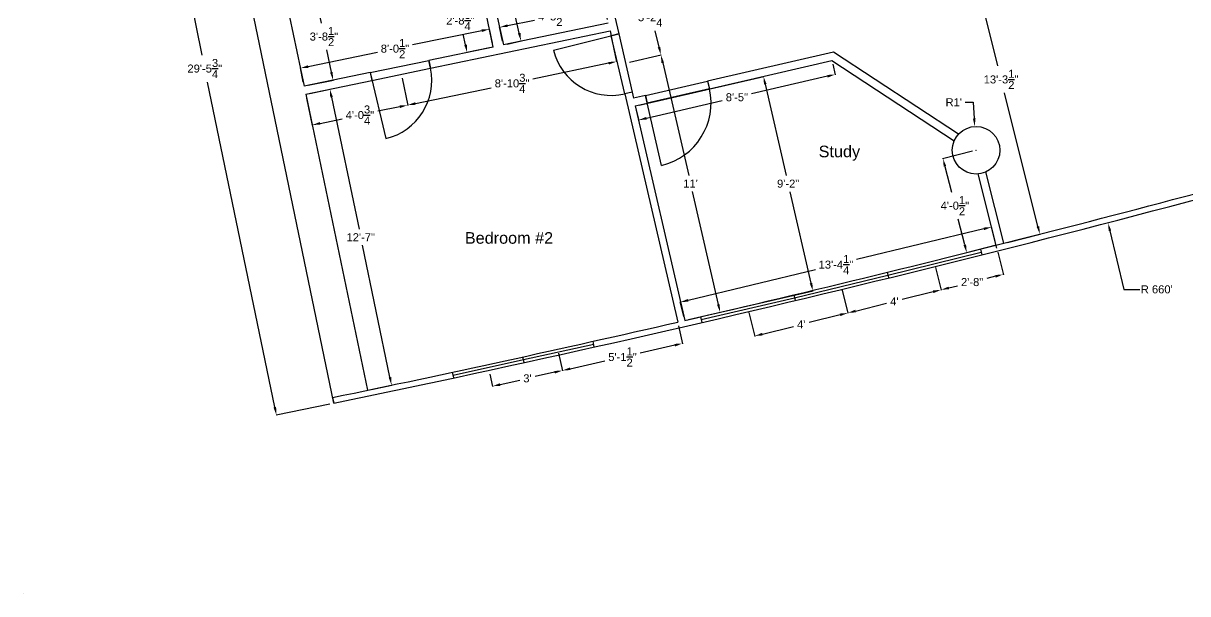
# Model space of a CAD drawing. Header units: inches. Extents: x 21 to 1048, y 4 to 777.
# Drawn here: x 21 to 604, y 4 to 289 of the extents above; entities that cross this region are included whole.
import ezdxf
from ezdxf import colors
from ezdxf.entities.mleader import LeaderData, LeaderLine
from ezdxf.math import Vec2, Vec3

# ---------------------------------------------------------------- set-up
doc = ezdxf.new("R2010")
doc.units = ezdxf.units.IN
doc.header["$MEASUREMENT"] = 0
doc.layers.add('Unit 6 - Column', color=7, linetype='Continuous', plot=False)
for name, color, linetype in [('Unit 6 - Dimension', 30, 'Continuous'), ('Unit 6 - Doors', 4, 'Continuous'), ('Unit 6 - Label', 2, 'Continuous'), ('Unit 6 - Walls', 7, 'Continuous'), ('Unit 6 - Windows', 3, 'Continuous')]:
    doc.layers.add(name, color=color, linetype=linetype)
doc.styles.get("Standard").update_dxf_attribs({"font": 'arial.ttf'})
doc.dimstyles.get("Standard").update_dxf_attribs({"dimtxt": 4, "dimasz": 4, "dimexe": 0.18, "dimexo": 2, "dimgap": 2, "dimtad": 0, "dimtih": 1, "dimtoh": 1, "dimzin": 0, "dimdsep": 46, "dimlunit": 4, "dimtxsty": 'Standard', "dimcen": 0.09, "dimadec": 0, "dimazin": 0, "dimtfac": 1, "dimtofl": 0, "dimtmove": 0, "dimatfit": 3, "dimfxl": 1, "dimtolj": 1, "dimtzin": 0, "dimarcsym": 0})

# ---------------------------------------------------------------- blocks, each defined once
blk = doc.blocks.new('*D33')
at = {"layer": 'Defpoints', "color": 0, "transparency": 16777216}
for p in [(167.16, 303.96), (152.71, 300.95), (161.78, 257.42)]:
    blk.add_point(p, dxfattribs=at)
at = {"layer": 'Unit 6 - Dimension', "color": 0, "lineweight": -2, "transparency": 16777216}
for p, q in [((154.67, 301.36), (167.34, 304)), ((167.98, 300.05), (170.3, 288.91)), ((175.42, 264.35), (173.1, 275.48)), ((163.74, 257.82), (176.41, 260.47))]:
    blk.add_line(p, q, dxfattribs=at)
at = {"layer": 'Unit 6 - Dimension', "color": 0, "transparency": 16777216}
for points in [[(168.63, 300.18), (167.32, 299.91), (167.16, 303.96)], [(176.07, 264.48), (174.77, 264.21), (176.24, 260.43)]]:
    blk.add_solid(points, dxfattribs=at)
at = {"layer": 'Unit 6 - Dimension', "color": 0, "transparency": 16777216, "insert": (171.7, 282.2), "char_height": 4, "attachment_point": 5}
blk.add_mtext('\\A1;3\'-8{\\H1.000000x;\\S1/2;}"', dxfattribs=at)
blk = doc.blocks.new('*D34')
at = {"layer": 'Defpoints', "color": 0, "transparency": 16777216}
for p in [(249.7, 308.92), (243.29, 274.22), (256.36, 276.95)]:
    blk.add_point(p, dxfattribs=at)
at = {"layer": 'Unit 6 - Dimension', "color": 0, "lineweight": -2, "transparency": 16777216}
for p, q in [((247.74, 308.51), (236.44, 306.16)), ((237.44, 302.28), (238.55, 296.95)), ((242.47, 278.14), (241.36, 283.46)), ((254.4, 276.54), (243.11, 274.19))]:
    blk.add_line(p, q, dxfattribs=at)
at = {"layer": 'Unit 6 - Dimension', "color": 0, "transparency": 16777216}
for points in [[(238.09, 302.41), (236.78, 302.14), (236.62, 306.19)], [(243.12, 278.27), (241.82, 278), (243.29, 274.22)]]:
    blk.add_solid(points, dxfattribs=at)
at = {"layer": 'Unit 6 - Dimension', "color": 0, "transparency": 16777216, "insert": (239.95, 290.21), "char_height": 4, "attachment_point": 5}
blk.add_mtext('\\A1;2\'-8{\\H1.000000x;\\S3/4;}"', dxfattribs=at)
blk = doc.blocks.new('*D40')
at = {"layer": 'Defpoints', "color": 0, "transparency": 16777216}
for p in [(312.04, 297.68), (313.87, 288.83), (261.4, 277.99)]:
    blk.add_point(p, dxfattribs=at)
at = {"layer": 'Unit 6 - Dimension', "color": 0, "lineweight": -2, "transparency": 16777216}
for p, q in [((313.47, 290.79), (312.01, 297.86)), ((308.13, 296.87), (294.66, 294.09)), ((261, 279.95), (259.54, 287.02)), ((263.49, 287.65), (276.95, 290.43))]:
    blk.add_line(p, q, dxfattribs=at)
at = {"layer": 'Unit 6 - Dimension', "color": 0, "transparency": 16777216}
for points in [[(307.99, 297.52), (308.26, 296.22), (312.04, 297.68)], [(263.36, 288.31), (263.62, 287), (259.57, 286.84)]]:
    blk.add_solid(points, dxfattribs=at)
at = {"layer": 'Unit 6 - Dimension', "color": 0, "transparency": 16777216, "insert": (285.81, 292.26), "char_height": 4, "attachment_point": 5}
blk.add_mtext('\\A1;4\'-5{\\H1.000000x;\\S1/2;}"', dxfattribs=at)
blk = doc.blocks.new('*D45')
at = {"layer": 'Defpoints', "color": 0, "transparency": 16777216}
for p in [(472.67, 333.6), (529.64, 183.39), (511.53, 178.84)]:
    blk.add_point(p, dxfattribs=at)
at = {"layer": 'Unit 6 - Dimension', "color": 0, "lineweight": -2, "transparency": 16777216}
for p, q in [((474.61, 334.09), (490.95, 338.19)), ((491.75, 334.27), (508.52, 267.49)), ((528.66, 187.27), (511.89, 254.05)), ((513.47, 179.33), (529.81, 183.43))]:
    blk.add_line(p, q, dxfattribs=at)
at = {"layer": 'Unit 6 - Dimension', "color": 0, "transparency": 16777216}
for points in [[(492.39, 334.43), (491.1, 334.11), (490.77, 338.15)], [(529.31, 187.43), (528.02, 187.1), (529.64, 183.39)]]:
    blk.add_solid(points, dxfattribs=at)
at = {"layer": 'Unit 6 - Dimension', "color": 0, "transparency": 16777216, "insert": (510.21, 260.77), "char_height": 4, "attachment_point": 5}
blk.add_mtext('\\A1;13\'-3{\\H1.000000x;\\S1/2;}"', dxfattribs=at)
blk = doc.blocks.new('*D46')
at = {"layer": 'Defpoints', "color": 0, "transparency": 16777216}
for p in [(497.82, 225.36), (509.68, 178.37), (493.06, 174.18)]:
    blk.add_point(p, dxfattribs=at)
at = {"layer": 'Unit 6 - Dimension', "color": 0, "lineweight": -2, "transparency": 16777216}
for p, q in [((495.88, 224.88), (481.02, 221.12)), ((482.17, 217.29), (485.43, 204.39)), ((492.08, 178.05), (488.82, 190.95)), ((507.74, 177.88), (492.88, 174.13))]:
    blk.add_line(p, q, dxfattribs=at)
at = {"layer": 'Unit 6 - Dimension', "color": 0, "transparency": 16777216}
for points in [[(482.82, 217.45), (481.53, 217.13), (481.19, 221.17)], [(492.73, 178.22), (491.43, 177.89), (493.06, 174.18)]]:
    blk.add_solid(points, dxfattribs=at)
at = {"layer": 'Unit 6 - Dimension', "color": 0, "transparency": 16777216, "insert": (487.13, 197.67), "char_height": 4, "attachment_point": 5}
blk.add_mtext('\\A1;4\'-0{\\H1.000000x;\\S1/2;}"', dxfattribs=at)
blk = doc.blocks.new('*D47')
at = {"layer": 'Defpoints', "color": 0, "transparency": 16777216}
for p in [(505.5, 187), (507.71, 177.88), (352.05, 140.29)]:
    blk.add_point(p, dxfattribs=at)
at = {"layer": 'Unit 6 - Dimension', "color": 0, "lineweight": -2, "transparency": 16777216}
for p, q in [((507.24, 179.82), (505.46, 187.18)), ((501.62, 186.06), (437.88, 170.68)), ((353.74, 150.36), (417.48, 165.75)), ((351.58, 142.24), (349.81, 149.6))]:
    blk.add_line(p, q, dxfattribs=at)
at = {"layer": 'Unit 6 - Dimension', "color": 0, "transparency": 16777216}
for points in [[(501.46, 186.71), (501.77, 185.42), (505.5, 187)], [(353.58, 151.01), (353.9, 149.71), (349.85, 149.42)]]:
    blk.add_solid(points, dxfattribs=at)
at = {"layer": 'Unit 6 - Dimension', "color": 0, "transparency": 16777216, "insert": (427.68, 168.21), "char_height": 4, "attachment_point": 5}
blk.add_mtext('\\A1;13\'-4{\\H1.000000x;\\S1/4;}"', dxfattribs=at)
blk = doc.blocks.new('*D50')
at = {"layer": 'Defpoints', "color": 0, "transparency": 16777216}
for p in [(425.68, 270.29), (427.31, 263.25), (327.37, 247.5)]:
    blk.add_point(p, dxfattribs=at)
at = {"layer": 'Unit 6 - Dimension', "color": 0, "lineweight": -2, "transparency": 16777216}
for p, q in [((426.13, 268.34), (427.35, 263.07)), ((423.41, 262.34), (385.47, 253.55)), ((327.82, 245.56), (329.04, 240.28)), ((332.9, 241.36), (370.84, 250.16))]:
    blk.add_line(p, q, dxfattribs=at)
at = {"layer": 'Unit 6 - Dimension', "color": 0, "transparency": 16777216}
for points in [[(423.26, 262.99), (423.56, 261.69), (427.31, 263.25)], [(332.75, 242.01), (333.05, 240.71), (329, 240.46)]]:
    blk.add_solid(points, dxfattribs=at)
at = {"layer": 'Unit 6 - Dimension', "color": 0, "transparency": 16777216, "insert": (378.15, 251.85), "char_height": 4, "attachment_point": 5}
blk.add_mtext('\\A1;8\'-5"', dxfattribs=at)
blk = doc.blocks.new('*D51')
at = {"layer": 'Defpoints', "color": 0, "transparency": 16777216}
for p in [(497.04, 237.23), (497.73, 225.36)]:
    blk.add_point(p, dxfattribs=at)
at = {"layer": 'Unit 6 - Dimension', "color": 0, "lineweight": -2, "transparency": 16777216}
for p, q in [((492.33, 249.37), (496.33, 249.37)), ((496.33, 249.37), (496.8, 241.23)), ((497.64, 225.36), (497.82, 225.36)), ((497.73, 225.27), (497.73, 225.45))]:
    blk.add_line(p, q, dxfattribs=at)
at = {"layer": 'Unit 6 - Dimension', "color": 0, "transparency": 16777216}
blk.add_solid([(497.47, 241.27), (496.14, 241.19), (497.04, 237.23)], dxfattribs=at)
at = {"layer": 'Unit 6 - Dimension', "color": 0, "transparency": 16777216, "insert": (486.57, 249.37), "char_height": 4, "attachment_point": 5}
blk.add_mtext("\\A1;R1'", dxfattribs=at)
blk = doc.blocks.new('*D67')
at = {"layer": 'Defpoints', "color": 0, "transparency": 16777216}
for p in [(243.71, 356.77), (270.21, 279.97), (261.4, 277.99)]:
    blk.add_point(p, dxfattribs=at)
at = {"layer": 'Unit 6 - Dimension', "color": 0, "lineweight": -2, "transparency": 16777216}
for p, q in [((245.66, 357.2), (252.7, 358.78)), ((253.4, 354.84), (259.85, 326.1)), ((269.34, 283.87), (262.88, 312.61)), ((263.35, 278.43), (270.39, 280.01))]:
    blk.add_line(p, q, dxfattribs=at)
at = {"layer": 'Unit 6 - Dimension', "color": 0, "transparency": 16777216}
for points in [[(254.05, 354.99), (252.75, 354.69), (252.52, 358.74)], [(269.99, 284.02), (268.68, 283.73), (270.21, 279.97)]]:
    blk.add_solid(points, dxfattribs=at)
at = {"layer": 'Unit 6 - Dimension', "color": 0, "transparency": 16777216, "insert": (261.37, 319.36), "char_height": 4, "attachment_point": 5}
blk.add_mtext('\\A1;6\'-8{\\H1.000000x;\\S3/4;}"', dxfattribs=at)
blk = doc.blocks.new('*D68')
at = {"layer": 'Defpoints', "color": 0, "transparency": 16777216}
for p in [(508.07, 176.43), (476.94, 168.71), (480.19, 155.59)]:
    blk.add_point(p, dxfattribs=at)
at = {"layer": 'Unit 6 - Dimension', "color": 0, "lineweight": -2, "transparency": 16777216}
for p, q in [((508.55, 174.49), (511.37, 163.14)), ((477.42, 166.77), (480.23, 155.42)), ((484.07, 156.55), (488.41, 157.63)), ((507.44, 162.35), (503.11, 161.27))]:
    blk.add_line(p, q, dxfattribs=at)
at = {"layer": 'Unit 6 - Dimension', "color": 0, "transparency": 16777216}
for points in [[(507.28, 162.99), (507.6, 161.7), (511.32, 163.31)], [(483.91, 157.2), (484.23, 155.91), (480.19, 155.59)]]:
    blk.add_solid(points, dxfattribs=at)
at = {"layer": 'Unit 6 - Dimension', "color": 0, "transparency": 16777216, "insert": (495.76, 159.45), "char_height": 4, "attachment_point": 5}
blk.add_mtext('\\A1;2\'-8"', dxfattribs=at)
blk = doc.blocks.new('*D69')
at = {"layer": 'Defpoints', "color": 0, "transparency": 16777216}
for p in [(476.94, 168.71), (430.31, 157.31), (433.6, 144.04)]:
    blk.add_point(p, dxfattribs=at)
at = {"layer": 'Unit 6 - Dimension', "color": 0, "lineweight": -2, "transparency": 16777216}
for p, q in [((477.42, 166.77), (480.23, 155.42)), ((430.79, 155.36), (433.64, 143.87)), ((476.3, 154.63), (460.81, 150.79)), ((437.48, 145.01), (452.97, 148.85))]:
    blk.add_line(p, q, dxfattribs=at)
at = {"layer": 'Unit 6 - Dimension', "color": 0, "transparency": 16777216}
for points in [[(476.14, 155.28), (476.47, 153.98), (480.19, 155.59)], [(437.32, 145.65), (437.64, 144.36), (433.6, 144.04)]]:
    blk.add_solid(points, dxfattribs=at)
at = {"layer": 'Unit 6 - Dimension', "color": 0, "transparency": 16777216, "insert": (456.89, 149.82), "char_height": 4, "attachment_point": 5}
blk.add_mtext("\\A1;4'", dxfattribs=at)
blk = doc.blocks.new('*D70')
at = {"layer": 'Defpoints', "color": 0, "transparency": 16777216}
for p in [(430.31, 157.31), (383.62, 146.18), (387.01, 132.5)]:
    blk.add_point(p, dxfattribs=at)
at = {"layer": 'Unit 6 - Dimension', "color": 0, "lineweight": -2, "transparency": 16777216}
for p, q in [((430.79, 155.36), (433.64, 143.87)), ((384.1, 144.24), (387.05, 132.32)), ((429.71, 143.08), (414.22, 139.24)), ((390.89, 133.46), (406.38, 137.3))]:
    blk.add_line(p, q, dxfattribs=at)
at = {"layer": 'Unit 6 - Dimension', "color": 0, "transparency": 16777216}
for points in [[(429.55, 143.73), (429.88, 142.44), (433.6, 144.04)], [(390.73, 134.11), (391.05, 132.81), (387.01, 132.5)]]:
    blk.add_solid(points, dxfattribs=at)
at = {"layer": 'Unit 6 - Dimension', "color": 0, "transparency": 16777216, "insert": (410.3, 138.27), "char_height": 4, "attachment_point": 5}
blk.add_mtext("\\A1;4'", dxfattribs=at)
blk = doc.blocks.new('*D71')
at = {"layer": 'Defpoints', "color": 0, "transparency": 16777216}
for p in [(348.55, 139.49), (288.53, 125.97), (290.94, 115.27)]:
    blk.add_point(p, dxfattribs=at)
at = {"layer": 'Unit 6 - Dimension', "color": 0, "lineweight": -2, "transparency": 16777216}
for p, q in [((348.99, 137.54), (351, 128.61)), ((288.97, 124.02), (290.98, 115.1)), ((347.06, 127.91), (329.72, 124.01)), ((294.84, 116.15), (312.17, 120.06))]:
    blk.add_line(p, q, dxfattribs=at)
at = {"layer": 'Unit 6 - Dimension', "color": 0, "transparency": 16777216}
for points in [[(346.91, 128.56), (347.2, 127.26), (350.96, 128.79)], [(294.69, 116.8), (294.99, 115.5), (290.94, 115.27)]]:
    blk.add_solid(points, dxfattribs=at)
at = {"layer": 'Unit 6 - Dimension', "color": 0, "transparency": 16777216, "insert": (320.95, 122.03), "char_height": 4, "attachment_point": 5}
blk.add_mtext('\\A1;5\'-1{\\H1.000000x;\\S1/2;}"', dxfattribs=at)
blk = doc.blocks.new('*D72')
at = {"layer": 'Defpoints', "color": 0, "transparency": 16777216}
for p in [(288.53, 125.97), (254.13, 115.42), (255.94, 107.39)]:
    blk.add_point(p, dxfattribs=at)
at = {"layer": 'Unit 6 - Dimension', "color": 0, "lineweight": -2, "transparency": 16777216}
for p, q in [((288.97, 124.02), (290.98, 115.1)), ((254.57, 113.46), (255.98, 107.22)), ((287.04, 114.39), (277.28, 112.2)), ((259.84, 108.27), (269.6, 110.47))]:
    blk.add_line(p, q, dxfattribs=at)
at = {"layer": 'Unit 6 - Dimension', "color": 0, "transparency": 16777216}
for points in [[(286.89, 115.05), (287.18, 113.74), (290.94, 115.27)], [(259.69, 108.92), (259.99, 107.62), (255.94, 107.39)]]:
    blk.add_solid(points, dxfattribs=at)
at = {"layer": 'Unit 6 - Dimension', "color": 0, "transparency": 16777216, "insert": (273.44, 111.33), "char_height": 4, "attachment_point": 5}
blk.add_mtext("\\A1;3'", dxfattribs=at)
blk = doc.blocks.new('*D75')
at = {"layer": 'Defpoints', "color": 0, "transparency": 16777216}
for p in [(104.9, 445.36), (76.28, 439.44), (176.56, 98.89)]:
    blk.add_point(p, dxfattribs=at)
at = {"layer": 'Unit 6 - Dimension', "color": 0, "lineweight": -2, "transparency": 16777216}
for p, q in [((102.94, 444.95), (76.11, 439.4)), ((77.09, 435.52), (110.72, 272.95)), ((147.13, 96.89), (113.51, 259.46)), ((174.6, 98.49), (147.76, 92.94))]:
    blk.add_line(p, q, dxfattribs=at)
at = {"layer": 'Unit 6 - Dimension', "color": 0, "transparency": 16777216}
for points in [[(77.75, 435.66), (76.44, 435.39), (76.28, 439.44)], [(147.78, 97.02), (146.48, 96.75), (147.94, 92.97)]]:
    blk.add_solid(points, dxfattribs=at)
at = {"layer": 'Unit 6 - Dimension', "color": 0, "transparency": 16777216, "insert": (112.11, 266.21), "char_height": 4, "attachment_point": 5}
blk.add_mtext('\\A1;29\'-5{\\H1.000000x;\\S3/4;}"', dxfattribs=at)
blk = doc.blocks.new('*D78')
at = {"layer": 'Defpoints', "color": 0, "transparency": 16777216}
for p in [(254.51, 285.93), (256.36, 276.95), (161.78, 257.42)]:
    blk.add_point(p, dxfattribs=at)
at = {"layer": 'Unit 6 - Dimension', "color": 0, "lineweight": -2, "transparency": 16777216}
for p, q in [((255.96, 278.91), (254.47, 286.11)), ((250.59, 285.12), (216, 277.98)), ((163.85, 267.21), (198.44, 274.35)), ((161.38, 259.38), (159.89, 266.57))]:
    blk.add_line(p, q, dxfattribs=at)
at = {"layer": 'Unit 6 - Dimension', "color": 0, "transparency": 16777216}
for points in [[(250.45, 285.77), (250.72, 284.47), (254.51, 285.93)], [(163.71, 267.86), (163.98, 266.55), (159.93, 266.4)]]:
    blk.add_solid(points, dxfattribs=at)
at = {"layer": 'Unit 6 - Dimension', "color": 0, "transparency": 16777216, "insert": (207.22, 276.16), "char_height": 4, "attachment_point": 5}
blk.add_mtext('\\A1;8\'-0{\\H1.000000x;\\S1/2;}"', dxfattribs=at)
blk = doc.blocks.new('*D81')
at = {"layer": 'Defpoints', "color": 0, "transparency": 16777216}
for p in [(210.33, 263.28), (162.63, 253.35), (213.52, 247.93)]:
    blk.add_point(p, dxfattribs=at)
at = {"layer": 'Unit 6 - Dimension', "color": 0, "lineweight": -2, "transparency": 16777216}
for p, q in [((210.73, 261.32), (213.56, 247.75)), ((163.04, 251.39), (165.87, 237.82)), ((209.61, 247.11), (198.59, 244.82)), ((169.75, 238.81), (180.76, 241.1))]:
    blk.add_line(p, q, dxfattribs=at)
at = {"layer": 'Unit 6 - Dimension', "color": 0, "transparency": 16777216}
for points in [[(209.47, 247.76), (209.74, 246.46), (213.52, 247.93)], [(169.61, 239.46), (169.88, 238.16), (165.83, 237.99)]]:
    blk.add_solid(points, dxfattribs=at)
at = {"layer": 'Unit 6 - Dimension', "color": 0, "transparency": 16777216, "insert": (189.68, 242.96), "char_height": 4, "attachment_point": 5}
blk.add_mtext('\\A1;4\'-0{\\H1.000000x;\\S3/4;}"', dxfattribs=at)
blk = doc.blocks.new('*D82')
at = {"layer": 'Defpoints', "color": 0, "transparency": 16777216}
for p in [(314.75, 285.03), (317.95, 269.67), (210.33, 263.28)]:
    blk.add_point(p, dxfattribs=at)
at = {"layer": 'Unit 6 - Dimension', "color": 0, "lineweight": -2, "transparency": 16777216}
for p, q in [((315.16, 283.07), (317.99, 269.5)), ((314.04, 268.86), (276.13, 260.96)), ((210.73, 261.32), (213.56, 247.75)), ((217.44, 248.74), (255.35, 256.64))]:
    blk.add_line(p, q, dxfattribs=at)
at = {"layer": 'Unit 6 - Dimension', "color": 0, "transparency": 16777216}
for points in [[(313.9, 269.51), (314.17, 268.21), (317.95, 269.67)], [(217.3, 249.39), (217.57, 248.09), (213.52, 247.93)]]:
    blk.add_solid(points, dxfattribs=at)
at = {"layer": 'Unit 6 - Dimension', "color": 0, "transparency": 16777216, "insert": (265.74, 258.8), "char_height": 4, "attachment_point": 5}
blk.add_mtext('\\A1;8\'-10{\\H1.000000x;\\S3/4;}"', dxfattribs=at)
blk = doc.blocks.new('*D84')
at = {"layer": 'Defpoints', "color": 0, "transparency": 16777216}
for p in [(162.63, 253.35), (193.47, 105.43), (205.51, 107.94)]:
    blk.add_point(p, dxfattribs=at)
at = {"layer": 'Unit 6 - Dimension', "color": 0, "lineweight": -2, "transparency": 16777216}
for p, q in [((164.59, 253.76), (174.84, 255.89)), ((175.48, 251.94), (189.25, 185.91)), ((204.69, 111.86), (190.92, 177.89)), ((195.43, 105.84), (205.68, 107.98))]:
    blk.add_line(p, q, dxfattribs=at)
at = {"layer": 'Unit 6 - Dimension', "color": 0, "transparency": 16777216}
for points in [[(176.14, 252.08), (174.83, 251.8), (174.67, 255.86)], [(205.34, 112), (204.04, 111.72), (205.51, 107.94)]]:
    blk.add_solid(points, dxfattribs=at)
at = {"layer": 'Unit 6 - Dimension', "color": 0, "transparency": 16777216, "insert": (190.09, 181.9), "char_height": 4, "attachment_point": 5}
blk.add_mtext('\\A1;12\'-7"', dxfattribs=at)
blk = doc.blocks.new('*D85')
at = {"layer": 'Defpoints', "color": 0, "transparency": 16777216}
for p in [(391.44, 262.26), (327.37, 247.5), (352.05, 140.29)]:
    blk.add_point(p, dxfattribs=at)
at = {"layer": 'Unit 6 - Dimension', "color": 0, "lineweight": -2, "transparency": 16777216}
for p, q in [((329.32, 247.95), (391.61, 262.3)), ((392.33, 258.36), (402.85, 212.69)), ((415.23, 158.95), (404.71, 204.61)), ((354, 140.74), (416.3, 155.09))]:
    blk.add_line(p, q, dxfattribs=at)
at = {"layer": 'Unit 6 - Dimension', "color": 0, "transparency": 16777216}
for points in [[(392.98, 258.51), (391.68, 258.21), (391.44, 262.26)], [(415.88, 159.1), (414.58, 158.8), (416.12, 155.05)]]:
    blk.add_solid(points, dxfattribs=at)
at = {"layer": 'Unit 6 - Dimension', "color": 0, "transparency": 16777216, "insert": (403.78, 208.65), "char_height": 4, "attachment_point": 5}
blk.add_mtext('\\A1;9\'-2"', dxfattribs=at)
blk = doc.blocks.new('*D86')
at = {"layer": 'Defpoints', "color": 0, "transparency": 16777216}
for p in [(322.43, 268.94), (340.15, 273.01), (352.05, 140.29)]:
    blk.add_point(p, dxfattribs=at)
at = {"layer": 'Unit 6 - Dimension', "color": 0, "lineweight": -2, "transparency": 16777216}
for p, q in [((324.38, 269.38), (340.32, 273.06)), ((341.05, 269.12), (354.04, 212.7)), ((368.87, 148.27), (355.88, 204.69)), ((354, 140.74), (369.95, 144.41))]:
    blk.add_line(p, q, dxfattribs=at)
at = {"layer": 'Unit 6 - Dimension', "color": 0, "transparency": 16777216}
for points in [[(341.7, 269.27), (340.4, 268.97), (340.15, 273.01)], [(369.52, 148.42), (368.22, 148.12), (369.77, 144.37)]]:
    blk.add_solid(points, dxfattribs=at)
at = {"layer": 'Unit 6 - Dimension', "color": 0, "transparency": 16777216, "insert": (354.96, 208.69), "char_height": 4, "attachment_point": 5}
blk.add_mtext("\\A1;11'", dxfattribs=at)
blk = doc.blocks.new('*D87')
at = {"layer": 'Defpoints', "color": 0, "transparency": 16777216}
for p in [(331.46, 310.74), (313.75, 306.66), (322.43, 268.94)]:
    blk.add_point(p, dxfattribs=at)
at = {"layer": 'Unit 6 - Dimension', "color": 0, "lineweight": -2, "transparency": 16777216}
for p, q in [((315.69, 307.11), (331.64, 310.78)), ((332.36, 306.84), (334.25, 298.62)), ((339.25, 276.91), (337.36, 285.13)), ((324.38, 269.38), (340.32, 273.06))]:
    blk.add_line(p, q, dxfattribs=at)
at = {"layer": 'Unit 6 - Dimension', "color": 0, "transparency": 16777216}
for points in [[(333.01, 306.99), (331.71, 306.69), (331.46, 310.74)], [(339.9, 277.06), (338.6, 276.76), (340.15, 273.01)]]:
    blk.add_solid(points, dxfattribs=at)
at = {"layer": 'Unit 6 - Dimension', "color": 0, "transparency": 16777216, "insert": (335.81, 291.88), "char_height": 4, "attachment_point": 5}
blk.add_mtext('\\A1;3\'-2{\\H1.000000x;\\S3/4;}"', dxfattribs=at)

msp = doc.modelspace()

# ---------------------------------------------------------------- linework, layer by layer
msp.add_line((21.378, 3.704), (21.378, 3.704))
at = {"layer": 'Unit 6 - Column'}
msp.add_circle((497.73, 225.365), 11.889, dxfattribs=at)
at = {"layer": 'Unit 6 - Dimension'}
msp.add_line((175.919, 101.764), (176.558, 98.892), dxfattribs=at)
at = {"layer": 'Unit 6 - Doors'}
for p, q in [((286.396, 275.367), (319.07, 283.535)), ((322.062, 253.557), (315.319, 282.597)), ((319.07, 283.535), (325.794, 254.335)), ((194.751, 264.225), (224.115, 270.29)), ((224.941, 266.323), (224.115, 270.29)), ((194.751, 264.225), (202.677, 231.2)), ((195.709, 260.235), (224.941, 266.323)), ((332.38, 252.762), (363.436, 259.917)), ((363.436, 259.917), (364.394, 256.086)), ((325.794, 254.335), (322.062, 253.557)), ((340.485, 217.792), (332.38, 252.762)), ((364.394, 256.086), (333.281, 248.875))]:
    msp.add_line(p, q, dxfattribs=at)
for centre, radius, start, end in [((315.319, 282.597), 29.813, 194.036243, 283.072634), ((195.709, 260.235), 29.86, 283.494693, 11.763713), ((333.274, 248.905), 31.938, 283.049522, 12.993458)]:
    msp.add_arc(centre, radius, start, end, dxfattribs=at)
at = {"layer": 'Unit 6 - Walls'}
for p, q in [((176.558, 98.892), (104.903, 445.359)), ((256.361, 276.949), (239.888, 355.954)), ((243.713, 356.765), (261.401, 277.99)), ((152.707, 300.948), (161.784, 257.417)), ((317.108, 292.056), (319.07, 283.535)), ((313.872, 288.827), (261.401, 277.99)), ((224.941, 266.323), (314.755, 285.027)), ((314.755, 285.027), (315.319, 282.597)), ((319.07, 283.535), (315.319, 282.597)), ((256.361, 276.949), (224.115, 270.29)), ((426.474, 274.439), (363.436, 259.917)), ((489.007, 233.442), (426.474, 274.439)), ((224.115, 270.29), (224.941, 266.323)), ((364.394, 256.086), (425.676, 270.29)), ((425.676, 270.29), (486.81, 230.066)), ((194.751, 264.225), (161.784, 257.417)), ((194.751, 264.225), (195.709, 260.235)), ((162.633, 253.347), (195.709, 260.235)), ((363.436, 259.917), (364.394, 256.086)), ((162.633, 253.347), (193.474, 105.434)), ((325.794, 254.335), (322.062, 253.557)), ((322.062, 253.557), (348.55, 139.487)), ((325.794, 254.335), (326.47, 251.4)), ((332.38, 252.762), (326.47, 251.4)), ((332.38, 252.762), (333.281, 248.875)), ((327.367, 247.504), (333.281, 248.875)), ((327.367, 247.504), (352.054, 140.294)), ((508.072, 176.43), (498.717, 213.517)), ((511.535, 178.842), (502.578, 214.509))]:
    msp.add_line(p, q, dxfattribs=at)
for centre, radius, start, end in [((-1432.991, 7874.78), 7940.723, 281.6946282, 285.8270521), ((-1424.333, 7838.914), 7900.904, 282.9930845, 285.8375854), ((-1424.333, 7838.914), 7900.904, 281.685555, 282.9670051)]:
    msp.add_arc(centre, radius, start, end, dxfattribs=at)
at = {"layer": 'Unit 6 - Windows'}
for p, q in [((499.888, 175.908), (500.574, 173.065)), ((453.64, 162.938), (500.231, 174.486)), ((453.297, 164.359), (453.983, 161.518)), ((406.981, 151.673), (453.64, 162.938)), ((360.253, 140.69), (406.981, 151.673)), ((406.638, 153.093), (407.324, 150.252)), ((359.91, 142.111), (360.596, 139.269)), ((271.397, 120.705), (306.557, 128.438)), ((306.871, 127.008), (306.243, 129.867)), ((236.235, 112.984), (271.397, 120.705)), ((271.728, 119.2), (271.099, 122.062)), ((236.55, 111.551), (235.92, 114.417))]:
    msp.add_line(p, q, dxfattribs=at)

# ---------------------------------------------------------------- texts
at = {"layer": 'Unit 6 - Label', "char_height": 5.7975, "attachment_point": 1}
for s, insert in [('Study', (419.036, 227.66)), ('Bedroom #2', (242.152, 184.445))]:
    msp.add_mtext_dynamic_manual_height_columns(s, width=61.46224, gutter_width=1, heights=[0], dxfattribs=dict(at, insert=insert))

# ---------------------------------------------------------------- dimensions: what is measured, and where the dimension line sits
at = {"layer": 'Unit 6 - Dimension'}
for p1, p2, distance, picture, middle in [((176.558, 98.892), (104.903, 445.359), 29.225, '*D75', (112.111, 266.206)), ((243.713, 356.765), (261.401, 277.99), 9.03, '*D67', (261.368, 319.356)), ((472.672, 333.603), (511.535, 178.842), 18.664, '*D45', (510.205, 260.768)), ((249.695, 308.919), (256.361, 276.949), -13.357, '*D34', (239.952, 290.208)), ((161.784, 257.417), (152.707, 300.948), -14.764, '*D33', (171.699, 282.196)), ((261.401, 277.99), (313.872, 288.827), 9.04, '*D40', (285.808, 292.262)), ((161.784, 257.417), (256.361, 276.949), 9.17, '*D78', (207.218, 276.163)), ((352.054, 140.294), (322.432, 268.935), -18.181, '*D86', (354.96, 208.695)), ((327.367, 247.504), (425.676, 270.29), -7.231, '*D50', (378.154, 251.853)), ((162.633, 253.347), (210.325, 263.279), -15.682, '*D81', (189.676, 242.961)), ((352.0542, 140.29444), (327.36711, 247.50377), -65.74539, '*D85', (403.77939, 208.6522)), ((162.633, 253.347), (193.474, 105.434), 12.293, '*D84', (190.088, 181.9)), ((497.82, 225.365), (509.684, 178.374), -17.148, '*D46', (487.126, 197.672)), ((352.054, 140.294), (507.707, 177.875), 9.391, '*D47', (427.677, 168.213)), ((508.072, 176.43), (476.936, 168.712), 13.517, '*D68', (495.756, 159.451)), ((348.55, 139.487), (288.529, 125.972), 10.966, '*D71', (320.948, 122.031))]:
    dim = msp.add_aligned_dim(p1=p1, p2=p2, distance=distance, dimstyle='Standard', dxfattribs=at)
    dim.commit()
    dim.dimension.update_dxf_attribs({"geometry": picture, "text_midpoint": middle})
for base, p1, p2, angle, picture, middle in [((331.463, 310.737), (322.432, 268.935), (313.746, 306.657), 282.96745, '*D87', (335.806, 291.876)), ((317.952, 269.674), (210.325, 263.279), (314.755, 285.027), 191.763713, '*D82', (265.737, 258.8)), ((433.597, 144.045), (476.936, 168.712), (430.31, 157.306), 13.920898, '*D69', (456.892, 149.819)), ((387.009, 132.497), (430.31, 157.306), (383.617, 146.182), 13.920898, '*D70', (410.303, 138.271)), ((255.937, 107.392), (288.529, 125.972), (254.13, 115.415), 12.689871, '*D72', (273.437, 111.333))]:
    dim = msp.add_linear_dim(base=base, p1=p1, p2=p2, angle=angle, dimstyle='Standard', override={"dimtmove": 1}, dxfattribs=at)
    dim.commit()
    dim.dimension.update_dxf_attribs({"geometry": picture, "text_midpoint": middle})
dim = msp.add_radius_dim(center=(497.73, 225.365), mpoint=(497.036, 237.233), dimstyle='Standard', dxfattribs=at)
dim.commit()
dim.dimension.update_dxf_attribs({"geometry": '*D51', "text_midpoint": (486.571, 249.374), "dimtype": 164})

# ---------------------------------------------------------------- leaders
ml = msp.add_multileader_mtext('Standard', dxfattribs=at)
ml.set_content("R 660'", color=256)
ml.set_leader_properties()
ml.build(insert=Vec2(0, 0))
ctx = ml.context
ctx.base_point, ctx.landing_gap_size, ctx.plane_origin = Vec3(579.558, 155.813), 0.5, Vec3(563.739, 189.007)
notes = []
notes.append((ctx, [(0, (1, 1, 0), (571.558, 155.813), (1, 0), 8, [(0, [(563.739, 189.007)], 0, [])])]))
ctx.mtext.insert, ctx.mtext.flow_direction = Vec3(580.058, 157.847), 5
for ctx, leaders in notes:
    for number, flags, end, landing, length, lines in leaders:
        leader = LeaderData()
        leader.index, (leader.has_last_leader_line, leader.has_dogleg_vector, leader.attachment_direction) = number, flags
        leader.last_leader_point, leader.dogleg_vector, leader.dogleg_length = Vec3(end), Vec3(landing), length
        for number, points, colour, breaks in lines:
            line = LeaderLine()
            line.index, line.vertices, line.color, line.breaks = number, Vec3.list(points), colors.encode_raw_color(colour), breaks
            leader.lines.append(line)
        ctx.leaders.append(leader)

doc.saveas('drawing.dxf')
